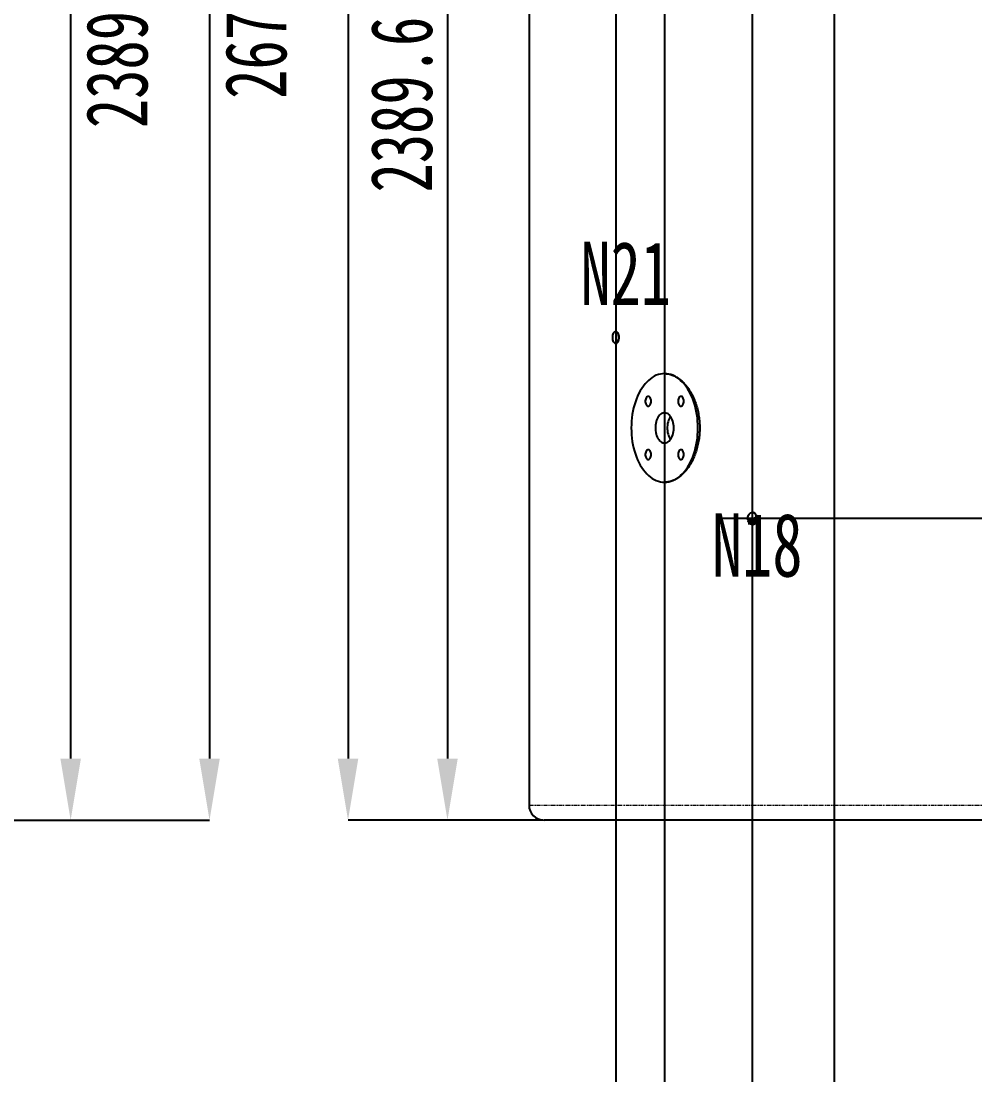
# Model space of a CAD drawing. Header units: millimetres. Extents: x -12403 to 8666, y -15213 to 13435.
# Drawn here: x -281 to 1347, y 1296 to 3095 of the extents above; entities that cross this region are included whole.
import ezdxf

# ---------------------------------------------------------------- set-up
doc = ezdxf.new("R2010")
doc.units = ezdxf.units.MM
doc.header["$PDSIZE"] = -1
doc.linetypes.add('PHANTOM', pattern=[12.7, 6.35, -1.27, 1.27, -1.27, 1.27, -1.27])
doc.layers.add('10', color=7, linetype='Continuous')
doc.styles.add('SLDTEXTSTYLE0', font='TXT', dxfattribs={"width": 0.7})
doc.dimstyles.new('SLDDIMSTYLE0', dxfattribs={"dimscale": 30, "dimtxt": 3.5, "dimasz": 3.5, "dimexe": 0, "dimexo": 0.0625, "dimgap": 0.875, "dimtad": 2, "dimdec": 1, "dimrnd": 1e-09, "dimzin": 12, "dimdsep": 46, "dimtxsty": 'SLDTEXTSTYLE0', "dimcen": 0.09, "dimadec": 0, "dimazin": 3, "dimtfac": 1, "dimtdec": 1, "dimtofl": 0, "dimtmove": 0, "dimatfit": 3, "dimfxl": 0, "dimfrac": 2, "dimtolj": 1, "dimtzin": 12, "dimarcsym": 0})

# ---------------------------------------------------------------- blocks, each defined once
blk = doc.blocks.new('_D')
at = {"layer": '10', "color": 0, "lineweight": -2, "transparency": 16777216}
for p, q in [((-1249.5, 4409), (40.5, 4409)), ((40.5, 4304), (40.5, 1836)), ((-1527.3, 1731), (40.5, 1731))]:
    blk.add_line(p, q, dxfattribs=at)
at = {"layer": '10', "color": 0, "transparency": 16777216}
for points in [[(23, 4304), (58, 4304), (40.5, 4409)], [(23, 1836), (58, 1836), (40.5, 1731)]]:
    blk.add_solid(points, dxfattribs=at)
at = {"layer": 'Defpoints', "color": 0, "transparency": 16777216}
for p in [(-1251.4, 4409), (-1529.2, 1731), (40.5, 1731)]:
    blk.add_point(p, dxfattribs=at)
at = {"layer": '10', "color": 0, "transparency": 16777216, "insert": (66.7, 3062.2), "char_height": 105, "attachment_point": 2, "rotation": 90, "style": 'SLDTEXTSTYLE0'}
blk.add_mtext('\\A1;2678', dxfattribs=at)
blk = doc.blocks.new('_D_6')
at = {"layer": '10', "color": 0, "lineweight": -2, "transparency": 16777216}
for p, q in [((-1416.3, 4120.6), (-196.7, 4120.6)), ((-196.7, 4015.6), (-196.7, 1836)), ((-1527.3, 1731), (-196.7, 1731))]:
    blk.add_line(p, q, dxfattribs=at)
at = {"layer": '10', "color": 0, "transparency": 16777216}
for points in [[(-214.2, 4015.6), (-179.2, 4015.6), (-196.7, 4120.6)], [(-214.2, 1836), (-179.2, 1836), (-196.7, 1731)]]:
    blk.add_solid(points, dxfattribs=at)
at = {"layer": 'Defpoints', "color": 0, "transparency": 16777216}
for p in [(-1418.2, 4120.6), (-1529.2, 1731), (-196.7, 1731)]:
    blk.add_point(p, dxfattribs=at)
at = {"layer": '10', "color": 0, "transparency": 16777216, "insert": (-170.5, 3062.2), "char_height": 105, "attachment_point": 2, "rotation": 90, "style": 'SLDTEXTSTYLE0'}
blk.add_mtext('\\A1;2389.6', dxfattribs=at)
blk = doc.blocks.new('_D_28')
at = {"layer": '10', "color": 0, "lineweight": -2, "transparency": 16777216}
for p, q in [((1055.4, 4120.6), (446.7, 4120.6)), ((446.7, 4015.6), (446.7, 1836)), ((609.8, 1731), (446.7, 1731))]:
    blk.add_line(p, q, dxfattribs=at)
at = {"layer": '10', "color": 0, "transparency": 16777216}
for points in [[(429.2, 4015.6), (464.2, 4015.6), (446.7, 4120.6)], [(429.2, 1836), (464.2, 1836), (446.7, 1731)]]:
    blk.add_solid(points, dxfattribs=at)
at = {"layer": 'Defpoints', "color": 0, "transparency": 16777216}
for p in [(1057.3, 4120.6), (446.7, 1731), (611.7, 1731)]:
    blk.add_point(p, dxfattribs=at)
at = {"layer": '10', "color": 0, "transparency": 16777216, "insert": (315.4, 2952.4), "char_height": 105, "attachment_point": 2, "rotation": 90, "style": 'SLDTEXTSTYLE0'}
blk.add_mtext('\\A1;2389.6', dxfattribs=at)
blk = doc.blocks.new('_D_30')
at = {"layer": '10', "color": 0, "lineweight": -2, "transparency": 16777216}
for p, q in [((740.1, 4409), (276.9, 4409)), ((276.9, 4304), (276.9, 1836)), ((609.8, 1731), (276.9, 1731))]:
    blk.add_line(p, q, dxfattribs=at)
at = {"layer": '10', "color": 0, "transparency": 16777216}
for points in [[(259.4, 4304), (294.4, 4304), (276.9, 4409)], [(259.4, 1836), (294.4, 1836), (276.9, 1731)]]:
    blk.add_solid(points, dxfattribs=at)
at = {"layer": 'Defpoints', "color": 0, "transparency": 16777216}
for p in [(742, 4409), (276.9, 1731), (611.7, 1731)]:
    blk.add_point(p, dxfattribs=at)
at = {"layer": '10', "color": 0, "transparency": 16777216, "insert": (145.7, 3231.1), "char_height": 105, "attachment_point": 2, "rotation": 90, "style": 'SLDTEXTSTYLE0'}
blk.add_mtext('\\A1;2678', dxfattribs=at)

msp = doc.modelspace()

# ---------------------------------------------------------------- linework, layer by layer
at = {"color": 7, "linetype": 'Continuous', "lineweight": 25}
for p, q in [((585.94, 4453.64), (585.94, 1756.76)), ((2140.58, 1731.01), (611.69, 1731.01))]:
    msp.add_line(p, q, dxfattribs=at)
at = {"color": 8, "linetype": 'PHANTOM', "lineweight": 18}
msp.add_line((585.94, 1756.76), (2151.49, 1756.76), dxfattribs=at)
at = {"color": 7, "linetype": 'Continuous', "lineweight": 25, "flags": 128}
for points in [[(733.99, 2544.71), (732.98, 2544.9), (732.02, 2545.49), (731.12, 2546.44), (730.34, 2547.72), (729.7, 2549.28), (729.22, 2551.06), (728.93, 2553), (728.83, 2555.01), (728.93, 2557.01), (729.22, 2558.95), (729.7, 2560.73), (730.34, 2562.29), (731.12, 2563.57), (732.02, 2564.52), (732.98, 2565.11), (733.99, 2565.31)], [(733.99, 2565.31), (735, 2565.11), (735.97, 2564.52), (736.86, 2563.57), (737.64, 2562.29), (738.28, 2560.73), (738.76, 2558.95), (739.05, 2557.01), (739.15, 2555.01), (739.05, 2553), (738.76, 2551.06), (738.28, 2549.28), (737.64, 2547.72), (736.86, 2546.44), (735.97, 2545.49), (735, 2544.9), (733.99, 2544.71)], [(817.45, 2493.21), (813.87, 2493.02), (810.31, 2492.47), (806.78, 2491.56), (803.29, 2490.29), (799.86, 2488.67), (796.5, 2486.7), (793.22, 2484.38), (790.03, 2481.74), (786.96, 2478.77), (784, 2475.5), (781.18, 2471.93), (778.49, 2468.08), (775.97, 2463.96), (773.6, 2459.59), (771.41, 2454.99), (769.4, 2450.18), (767.58, 2445.16), (765.96, 2439.97), (764.54, 2434.63), (763.33, 2429.15), (762.33, 2423.56), (761.55, 2417.88), (760.99, 2412.12), (760.66, 2406.33), (760.54, 2400.51), (760.66, 2394.68), (760.99, 2388.89), (761.55, 2383.13), (762.33, 2377.45), (763.33, 2371.86), (764.54, 2366.38), (765.96, 2361.04), (767.58, 2355.85), (769.4, 2350.83), (771.41, 2346.02), (773.6, 2341.42), (775.97, 2337.05), (778.49, 2332.93), (781.18, 2329.08), (784, 2325.51), (786.96, 2322.24), (790.03, 2319.27), (793.22, 2316.63), (796.5, 2314.31), (799.86, 2312.34), (803.29, 2310.72), (806.78, 2309.45), (810.31, 2308.54), (813.87, 2307.99), (817.45, 2307.81)], [(817.45, 2307.81), (821.02, 2307.99), (824.58, 2308.54), (828.11, 2309.45), (831.6, 2310.72), (835.03, 2312.34), (838.39, 2314.31), (841.67, 2316.63), (844.86, 2319.27), (847.93, 2322.24), (850.89, 2325.51), (853.72, 2329.08), (856.4, 2332.93), (858.92, 2337.05), (861.29, 2341.42), (863.48, 2346.02), (865.49, 2350.83), (867.31, 2355.85), (868.93, 2361.04), (870.35, 2366.38), (871.56, 2371.86), (872.56, 2377.45), (873.34, 2383.13), (873.9, 2388.89), (874.23, 2394.68), (874.35, 2400.51), (874.23, 2406.33), (873.9, 2412.12), (873.34, 2417.88), (872.56, 2423.56), (871.56, 2429.15), (870.35, 2434.63), (868.93, 2439.97), (867.31, 2445.16), (865.49, 2450.18), (863.48, 2454.99), (861.29, 2459.59), (858.92, 2463.96), (856.4, 2468.08), (853.72, 2471.93), (850.89, 2475.5), (847.93, 2478.77), (844.86, 2481.74), (841.67, 2484.38), (838.39, 2486.7), (835.03, 2488.67), (831.6, 2490.29), (828.11, 2491.56), (824.58, 2492.47), (821.02, 2493.02), (817.45, 2493.21)], [(794.56, 2446.03), (794.44, 2447.8), (794.09, 2449.49), (793.53, 2451.01), (792.78, 2452.31), (791.87, 2453.31), (790.86, 2453.96), (789.78, 2454.25), (788.69, 2454.16), (787.63, 2453.68), (786.67, 2452.85), (785.83, 2451.69), (785.17, 2450.27), (784.71, 2448.66), (784.48, 2446.92), (784.48, 2445.13), (784.71, 2443.39), (785.17, 2441.78), (785.83, 2440.36), (786.67, 2439.21), (787.63, 2438.37), (788.69, 2437.89), (789.78, 2437.8), (790.86, 2438.09), (791.87, 2438.75), (792.78, 2439.74), (793.53, 2441.04), (794.09, 2442.57), (794.44, 2444.25), (794.56, 2446.03)], [(850.44, 2446.03), (850.33, 2447.8), (849.98, 2449.49), (849.41, 2451.01), (848.66, 2452.31), (847.76, 2453.31), (846.74, 2453.96), (845.66, 2454.25), (844.57, 2454.16), (843.51, 2453.68), (842.55, 2452.85), (841.71, 2451.69), (841.05, 2450.27), (840.59, 2448.66), (840.36, 2446.92), (840.36, 2445.13), (840.59, 2443.39), (841.05, 2441.78), (841.71, 2440.36), (842.55, 2439.21), (843.51, 2438.37), (844.57, 2437.89), (845.66, 2437.8), (846.74, 2438.09), (847.76, 2438.75), (848.66, 2439.74), (849.41, 2441.04), (849.98, 2442.57), (850.33, 2444.25), (850.44, 2446.03)], [(833.25, 2400.51), (833.14, 2403.55), (832.81, 2406.55), (832.26, 2409.47), (831.51, 2412.26), (830.55, 2414.89), (829.42, 2417.32), (828.11, 2419.5), (826.66, 2421.43), (825.08, 2423.06), (823.39, 2424.37), (821.61, 2425.34), (819.78, 2425.97), (817.91, 2426.24), (816.04, 2426.15), (814.19, 2425.7), (812.38, 2424.9), (810.65, 2423.75), (809.01, 2422.28), (807.49, 2420.5), (806.1, 2418.44), (804.88, 2416.13), (803.84, 2413.6), (802.98, 2410.89), (802.33, 2408.03), (801.89, 2405.06), (801.67, 2402.03), (801.67, 2398.98), (801.89, 2395.95), (802.33, 2392.98), (802.98, 2390.12), (803.84, 2387.41), (804.88, 2384.88), (806.1, 2382.57), (807.49, 2380.51), (809.01, 2378.73), (810.65, 2377.26), (812.38, 2376.11), (814.19, 2375.31), (816.04, 2374.86), (817.91, 2374.77), (819.78, 2375.04), (821.61, 2375.67), (823.39, 2376.64), (825.08, 2377.96), (826.66, 2379.58), (828.11, 2381.51), (829.42, 2383.7), (830.55, 2386.12), (831.51, 2388.75), (832.26, 2391.54), (832.81, 2394.46), (833.14, 2397.46), (833.25, 2400.51)], [(827.61, 2420.22), (826.43, 2418.44), (825.21, 2416.13), (824.16, 2413.6), (823.31, 2410.89), (822.66, 2408.03), (822.22, 2405.06), (822, 2402.03), (822, 2398.98), (822.22, 2395.95), (822.66, 2392.98), (823.31, 2390.12), (824.16, 2387.41), (825.21, 2384.88), (826.43, 2382.57), (827.61, 2380.79)], [(794.56, 2354.99), (794.44, 2356.76), (794.09, 2358.45), (793.53, 2359.97), (792.78, 2361.27), (791.87, 2362.27), (790.86, 2362.92), (789.78, 2363.21), (788.69, 2363.12), (787.63, 2362.64), (786.67, 2361.81), (785.83, 2360.65), (785.17, 2359.23), (784.71, 2357.62), (784.48, 2355.88), (784.48, 2354.09), (784.71, 2352.35), (785.17, 2350.74), (785.83, 2349.32), (786.67, 2348.17), (787.63, 2347.33), (788.69, 2346.85), (789.78, 2346.76), (790.86, 2347.05), (791.87, 2347.71), (792.78, 2348.7), (793.53, 2350), (794.09, 2351.53), (794.44, 2353.21), (794.56, 2354.99)], [(850.44, 2354.99), (850.33, 2356.76), (849.98, 2358.45), (849.41, 2359.97), (848.66, 2361.27), (847.76, 2362.27), (846.74, 2362.92), (845.66, 2363.21), (844.57, 2363.12), (843.51, 2362.64), (842.55, 2361.81), (841.71, 2360.65), (841.05, 2359.23), (840.59, 2357.62), (840.36, 2355.88), (840.36, 2354.09), (840.59, 2352.35), (841.05, 2350.74), (841.71, 2349.32), (842.55, 2348.17), (843.51, 2347.33), (844.57, 2346.85), (845.66, 2346.76), (846.74, 2347.05), (847.76, 2347.71), (848.66, 2348.7), (849.41, 2350), (849.98, 2351.53), (850.33, 2353.21), (850.44, 2354.99)], [(967.15, 2235.71), (965.63, 2235.9), (964.17, 2236.49), (962.82, 2237.44), (961.64, 2238.72), (960.67, 2240.28), (959.95, 2242.06), (959.5, 2244), (959.35, 2246.01), (959.5, 2248.01), (959.95, 2249.95), (960.67, 2251.73), (961.64, 2253.29), (962.82, 2254.57), (964.17, 2255.52), (965.63, 2256.11), (967.15, 2256.31)], [(967.15, 2256.31), (968.67, 2256.11), (970.13, 2255.52), (971.48, 2254.57), (972.66, 2253.29), (973.63, 2251.73), (974.35, 2249.95), (974.8, 2248.01), (974.95, 2246.01), (974.8, 2244), (974.35, 2242.06), (973.63, 2240.28), (972.66, 2238.72), (971.48, 2237.44), (970.13, 2236.49), (968.67, 2235.9), (967.15, 2235.71)]]:
    msp.add_lwpolyline(points, dxfattribs=at)
at = {"color": 7, "linetype": 'Continuous', "lineweight": 25}
msp.add_arc((611.69, 1756.76), 25.75, 180, 270, dxfattribs=at)
for points, knots in [([(733.99, 2544.71), (734.01, 2544.71), (734.61, 2544.71), (735.79, 2545.14), (737.34, 2546.88), (738.51, 2549.54), (739.09, 2552.41), (739.26, 2555.43), (738.99, 2558.48), (738.12, 2561.57), (736.79, 2563.9), (735.33, 2565.13), (734.37, 2565.26), (733.99, 2565.31)], [0, 0, 0, 0, 0.003422, 0.1107632, 0.218103, 0.3254484, 0.4327962, 0.5000107, 0.6073521, 0.7146935, 0.822038, 0.9293852, 1, 1, 1, 1]), ([(817.45, 2493.21), (817.54, 2493.2), (819.77, 2493.2), (824.15, 2492.75), (830.56, 2490.96), (836.88, 2488.04), (843.02, 2484), (848.89, 2478.92), (854.42, 2472.87), (859.51, 2465.87), (864.1, 2458.06), (868.12, 2449.53), (871.48, 2440.35), (874.14, 2430.67), (876.06, 2420.71), (877.18, 2410.62), (877.57, 2400.41), (877.16, 2390.1), (875.98, 2379.83), (874.03, 2369.82), (871.33, 2360.2), (867.94, 2351.09), (863.92, 2342.58), (859.3, 2334.82), (854.18, 2327.87), (848.63, 2321.82), (842.71, 2316.79), (836.54, 2312.79), (830.2, 2309.93), (823.81, 2308.14), (819.57, 2307.92), (817.45, 2307.81)], [0, 0, 0, 0, 0.0016459, 0.037287, 0.0730418, 0.1086833, 0.1443219, 0.1800737, 0.2157129, 0.2514617, 0.2873238, 0.3230722, 0.3588729, 0.3947879, 0.4305879, 0.4652947, 0.5000014, 0.5356722, 0.5714573, 0.6071285, 0.6427956, 0.6785761, 0.7142437, 0.7499911, 0.7858519, 0.8215993, 0.8574001, 0.8933153, 0.9291156, 0.9645578, 1, 1, 1, 1]), ([(967.15, 2235.71), (967.18, 2235.71), (968.08, 2235.71), (969.86, 2236.14), (972.19, 2237.88), (973.96, 2240.54), (974.83, 2243.41), (975.07, 2246.43), (974.68, 2249.48), (973.37, 2252.57), (971.37, 2254.9), (969.17, 2256.13), (967.72, 2256.26), (967.15, 2256.31)], [0, 0, 0, 0, 0.0034236, 0.1107644, 0.2181034, 0.3254487, 0.4327956, 0.5000101, 0.6073515, 0.7146929, 0.8220372, 0.9293834, 1, 1, 1, 1])]:
    msp.add_open_spline(points, degree=3, knots=knots, dxfattribs=at)
at = {"layer": '10', "color": 1}
for p, q in [((733.99, 4419.31), (733.99, -1504.06)), ((817.45, 4409.01), (817.45, 2400.51)), ((1106.9, 4120.61), (1106.9, -1888.01)), ((817.45, 2400.51), (817.45, -1627.92)), ((967.15, 2246.01), (967.15, -1785.46))]:
    msp.add_line(p, q, dxfattribs=at)
at = {"layer": '10'}
msp.add_line((967.15, 4409.01), (967.15, 2246.01), dxfattribs=at)
at = {"layer": '10', "color": 30}
msp.add_line((2293.51, 2246.01), (916.77, 2246.01), dxfattribs=at)

# ---------------------------------------------------------------- texts
at = {"layer": '10', "char_height": 108.15, "attachment_point": 1, "style": 'SLDTEXTSTYLE0'}
for s, insert in [('N21', (673.76, 2718.6)), ('N18', (898.49, 2254.84))]:
    msp.add_mtext(s, dxfattribs=dict(at, insert=insert))

# ---------------------------------------------------------------- dimensions: what is measured, and where the dimension line sits
at = {"layer": '10'}
for base, p1, p2, picture, middle in [((40.46, 1731.01), (-1251.36, 4409.01), (-1529.22, 1731.01), '_D', (40.46, 3062.19)), ((276.94, 1731.01), (741.98, 4409.01), (611.69, 1731.01), '_D_30', (276.94, 3231.11)), ((-196.7, 1731.01), (-1418.18, 4120.61), (-1529.22, 1731.01), '_D_6', (-196.7, 3062.19)), ((446.69, 1731.01), (1057.29, 4120.61), (611.69, 1731.01), '_D_28', (446.69, 2952.43))]:
    dim = msp.add_linear_dim(base=base, p1=p1, p2=p2, angle=90, dimstyle='SLDDIMSTYLE0', dxfattribs=at)
    dim.commit()
    dim.dimension.update_dxf_attribs({"geometry": picture, "text_midpoint": middle, "dimtype": 160})

doc.saveas('drawing.dxf')
